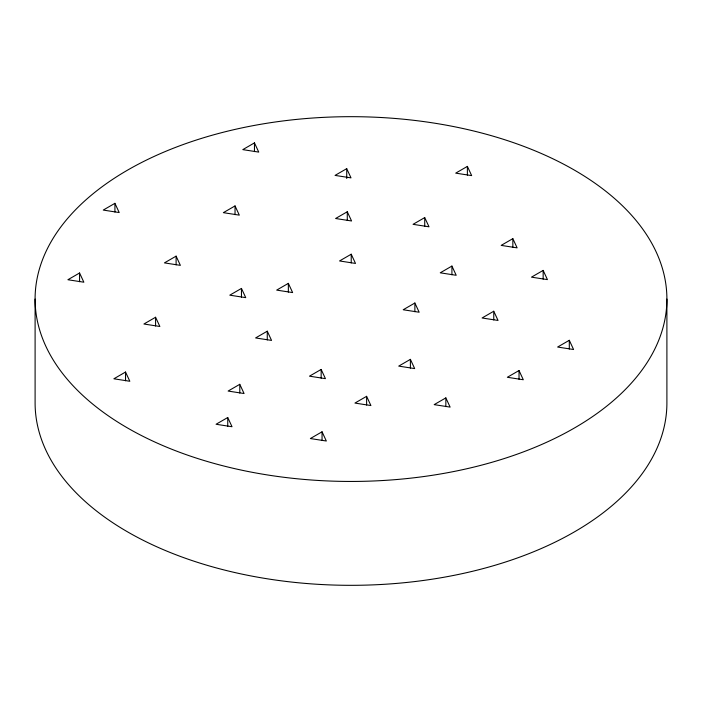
<?xml version="1.0" encoding="UTF-8"?>
<svg xmlns="http://www.w3.org/2000/svg" width="702" height="702" viewBox="0 0 702 702"><rect width="100%" height="100%" fill="white"/><g stroke="black" fill="none" stroke-linecap="round" stroke-linejoin="round"><path stroke-width="1.05" d="M114.926 203.326L103.247 210.073L119.208 212.548L114.926 203.326L114.926 212.074M254.466 142.883L242.787 149.631L258.748 152.097L254.466 142.883L254.466 151.632M79.572 272.99L67.883 279.738L83.854 282.213L79.572 272.99L79.572 281.739M235.038 205.923L223.35 212.662L239.312 215.137L235.038 205.923L235.038 214.663M176.105 256.142L164.417 262.89L180.379 265.356L176.105 256.142L176.105 264.891M346.727 168.655L335.038 175.403L351 177.869L346.727 168.655L346.727 178.501M155.581 317.26L143.901 324.008L159.863 326.483L155.581 317.26L155.581 326.009M347.279 211.758L335.591 218.506L351.562 220.972L347.279 211.758L347.279 220.507M241.462 288.425L229.773 295.173L245.735 297.639L241.462 288.425L241.462 297.174M467.383 166.392L455.695 173.14L471.665 175.605L467.383 166.392L467.383 175.14M125.544 372.042L113.856 378.79L129.826 381.265L125.544 372.042L125.544 380.791M288.355 283.362L276.667 290.11L292.629 292.576L288.355 283.362L288.355 292.111M351.228 254.212L339.54 260.951L355.502 263.425L351.228 254.212L351.228 262.952M424.728 217.585L413.039 224.333L429.01 226.799L424.728 217.585L424.728 226.334M267.269 331.195L255.589 337.943L271.551 340.409L267.269 331.195L267.269 339.943M239.794 384.31L228.106 391.058L244.068 393.524L239.794 384.31L239.794 393.059M451.921 266.067L440.233 272.815L456.203 275.281L451.921 266.067L451.921 274.815M512.846 238.645L501.158 245.393L517.12 247.859L512.846 238.645L512.846 247.394M414.882 303.01L403.194 309.757L419.155 312.223L414.882 303.01L414.882 311.758M227.746 417.514L216.058 424.262L232.02 426.728L227.746 417.514L227.746 426.263M321.156 369.436L309.468 376.175L325.43 378.65L321.156 369.436L321.156 378.176M543.155 270.402L531.467 277.15L547.437 279.615L543.155 270.402L543.155 279.15M410.398 359.363L398.71 366.111L414.671 368.585L410.398 359.363L410.398 368.111M493.769 311.232L482.081 317.98L498.043 320.445L493.769 311.232L493.769 319.98M366.619 396.323L354.931 403.071L370.902 405.545L366.619 396.323L366.619 405.072M322.051 431.8L310.363 438.548L326.333 441.014L322.051 431.8L322.051 440.549M445.849 397.894L434.161 404.633L450.122 407.107L445.849 397.894L445.849 406.633M569.304 340.294L557.616 347.042L573.578 349.508L569.304 340.294L569.304 349.043M519.024 370.533L507.335 377.281L523.297 379.747L519.024 370.533L519.024 379.282M666.9 299.061A315.9 182.38 0 0 1 193.05 457.011A315.9 182.38 0 0 1 193.05 141.111A315.9 182.38 0 0 1 666.9 299.061L666.9 402.939A315.9 182.38 0 0 1 351 585.319A315.9 182.38 0 0 1 35.1 402.939L35.1 299.061"/></g></svg>
